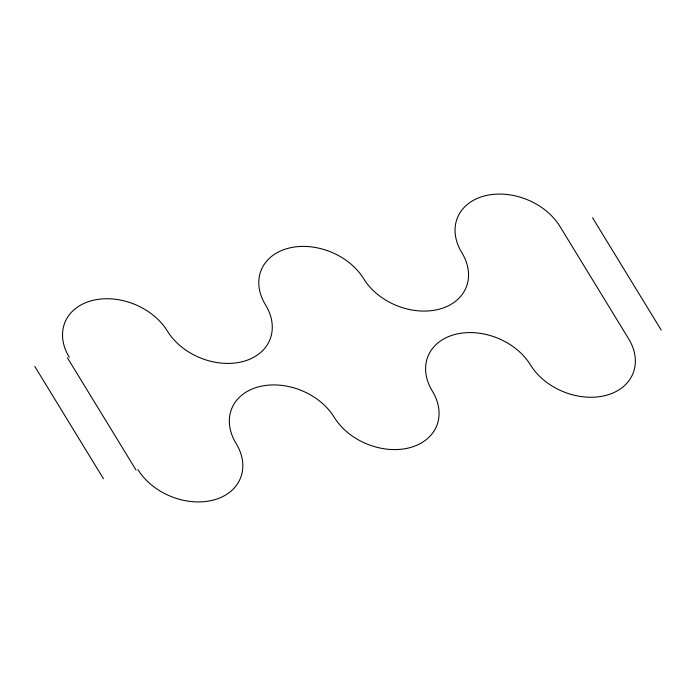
<?xml version="1.0" encoding="UTF-8"?>
<svg xmlns="http://www.w3.org/2000/svg" width="696" height="696" viewBox="0 0 696 696"><rect width="100%" height="100%" fill="white"/><g stroke="black" fill="none" stroke-linecap="round" stroke-linejoin="round"><path stroke-width="1.04" d="M592.531 217.718L661.2 330.061M67.39 357.744L136.068 470.087M34.8 366.435L103.469 478.778M137.939 469.591A57.664 43.048 22.2 0 0 213.594 500.006A57.664 43.048 22.2 0 0 236.075 443.422A57.664 43.048 22.2 0 1 258.547 386.837A57.664 43.048 22.2 0 1 334.202 417.252A57.664 43.048 22.2 0 0 409.866 447.667A57.664 43.048 22.2 0 0 432.338 391.091A57.664 43.048 22.2 0 1 454.819 334.506A57.664 43.048 22.2 0 1 530.474 364.921A57.664 43.048 22.2 0 0 606.129 395.337A57.664 43.048 22.2 0 0 628.61 338.752L559.932 226.409A57.664 43.048 22.2 0 0 484.277 195.994A57.664 43.048 22.2 0 0 461.796 252.578A57.664 43.048 22.2 0 1 439.324 309.163A57.664 43.048 22.2 0 1 363.669 278.748A57.664 43.048 22.2 0 0 288.014 248.333A57.664 43.048 22.2 0 0 265.533 304.909A57.664 43.048 22.2 0 1 243.052 361.494A57.664 43.048 22.2 0 1 167.397 331.079A57.664 43.048 22.2 0 0 91.742 300.663A57.664 43.048 22.2 0 0 69.269 357.248"/></g></svg>
